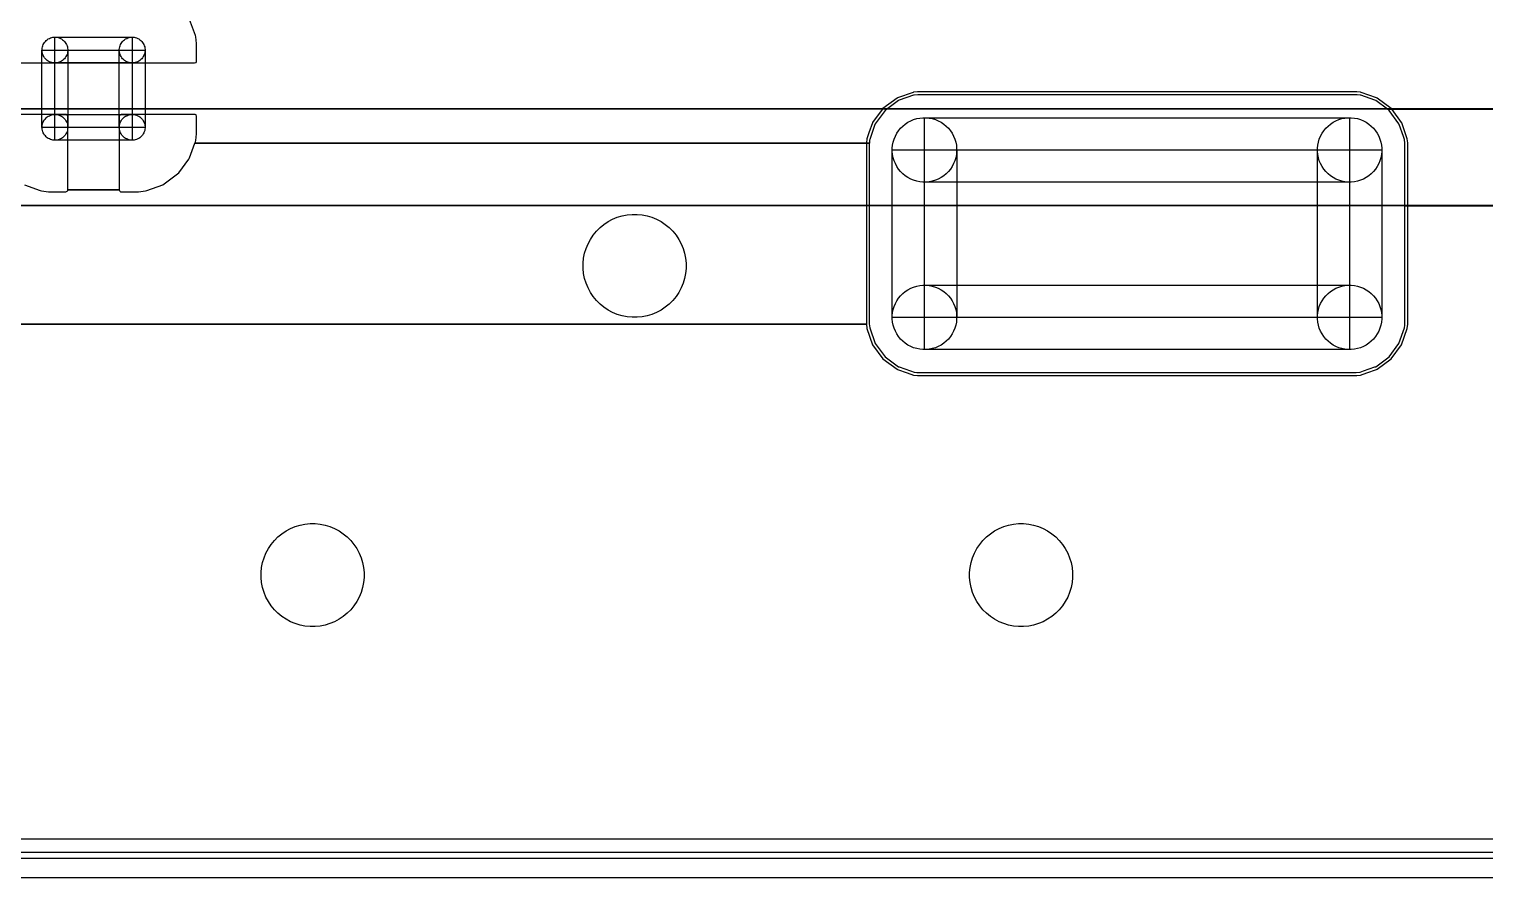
# Model space of a CAD drawing. Extents: x 124579 to 173950, y -108350 to -87650.
# Drawn here: x 154000 to 165300, y -108350 to -101763 of the extents above; entities that cross this region are included whole.
import ezdxf

# ---------------------------------------------------------------- set-up
doc = ezdxf.new("R2010")
doc.units = 0
for name, color, linetype in [('L2D0_Cu1', 1, 'CONTINUOUS'), ('L4D0_Cu2', 2, 'CONTINUOUS'), ('L7D0_Profile1', 3, 'CONTINUOUS')]:
    doc.layers.add(name, color=color, linetype=linetype)

msp = doc.modelspace()

# ---------------------------------------------------------------- linework, layer by layer
at = {"layer": 'L2D0_Cu1'}
for points in [[(150846.058, -102382.55), (166200.393, -102382.55)], [(166200.393, -102382.55), (150846.058, -102382.55)], [(149600.5, -103132.613), (166624.268, -103132.613), (166626.006, -103136.809), (166642.982, -103149.143), (166647.409, -103151.699), (166812.672, -103225.278), (166817.523, -103226.854), (166994.474, -103264.467), (166999.547, -103265), (167180.453, -103265), (167185.526, -103264.467), (167362.477, -103226.854), (167367.328, -103225.278), (167532.591, -103151.699), (167537.018, -103149.143), (167551.885, -103138.342), (167555.783, -103131.981), (167554.722, -103127.565), (167096.893, -102669.736), (167090, -102666.881), (167083.107, -102669.736), (166627.123, -103125.72), (166624.268, -103132.613), (149600.5, -103132.613)], [(170122.077, -108049.5), (133878.343, -108049.5)]]:
    msp.add_lwpolyline(points, dxfattribs=at)
for points in [[(158680.373, -103999.518), (158641.308, -103995.671), (158602.808, -103988.013), (158565.244, -103976.618), (158528.978, -103961.596), (158494.359, -103943.091), (158461.72, -103921.283), (158431.376, -103896.38), (158403.62, -103868.624), (158378.717, -103838.28), (158356.909, -103805.641), (158338.404, -103771.022), (158323.382, -103734.756), (158311.987, -103697.192), (158304.329, -103658.692), (158300.482, -103619.627), (158300.482, -103580.373), (158304.329, -103541.308), (158311.987, -103502.808), (158323.382, -103465.244), (158338.404, -103428.978), (158356.909, -103394.359), (158378.717, -103361.72), (158403.62, -103331.376), (158431.376, -103303.62), (158461.72, -103278.717), (158494.359, -103256.909), (158528.978, -103238.404), (158565.244, -103223.382), (158602.808, -103211.987), (158641.308, -103204.329), (158680.373, -103200.482), (158719.627, -103200.482), (158758.692, -103204.329), (158797.192, -103211.987), (158834.756, -103223.382), (158871.022, -103238.404), (158905.641, -103256.909), (158938.28, -103278.717), (158968.624, -103303.62), (158996.38, -103331.376), (159021.283, -103361.72), (159043.091, -103394.359), (159061.596, -103428.978), (159076.618, -103465.244), (159088.013, -103502.808), (159095.671, -103541.308), (159099.518, -103580.373), (159099.518, -103619.627), (159095.671, -103658.692), (159088.013, -103697.192), (159076.618, -103734.756), (159061.596, -103771.022), (159043.091, -103805.641), (159021.283, -103838.28), (158996.38, -103868.624), (158968.624, -103896.38), (158938.28, -103921.283), (158905.641, -103943.091), (158871.022, -103961.596), (158834.756, -103976.618), (158797.192, -103988.013), (158758.692, -103995.671), (158719.627, -103999.518)], [(156180.373, -106399.518), (156141.308, -106395.671), (156102.808, -106388.013), (156065.244, -106376.618), (156028.978, -106361.596), (155994.359, -106343.091), (155961.72, -106321.283), (155931.376, -106296.38), (155903.62, -106268.624), (155878.717, -106238.28), (155856.909, -106205.641), (155838.404, -106171.022), (155823.382, -106134.756), (155811.987, -106097.192), (155804.329, -106058.692), (155800.482, -106019.627), (155800.482, -105980.373), (155804.329, -105941.308), (155811.987, -105902.808), (155823.382, -105865.244), (155838.404, -105828.978), (155856.909, -105794.359), (155878.717, -105761.72), (155903.62, -105731.376), (155931.376, -105703.62), (155961.72, -105678.717), (155994.359, -105656.909), (156028.978, -105638.404), (156065.244, -105623.382), (156102.808, -105611.987), (156141.308, -105604.329), (156180.373, -105600.482), (156219.627, -105600.482), (156258.692, -105604.329), (156297.192, -105611.987), (156334.756, -105623.382), (156371.022, -105638.404), (156405.641, -105656.909), (156438.28, -105678.717), (156468.624, -105703.62), (156496.38, -105731.376), (156521.283, -105761.72), (156543.091, -105794.359), (156561.596, -105828.978), (156576.618, -105865.244), (156588.013, -105902.808), (156595.671, -105941.308), (156599.518, -105980.373), (156599.518, -106019.627), (156595.671, -106058.692), (156588.013, -106097.192), (156576.618, -106134.756), (156561.596, -106171.022), (156543.091, -106205.641), (156521.283, -106238.28), (156496.38, -106268.624), (156468.624, -106296.38), (156438.28, -106321.283), (156405.641, -106343.091), (156371.022, -106361.596), (156334.756, -106376.618), (156297.192, -106388.013), (156258.692, -106395.671), (156219.627, -106399.518)], [(161680.373, -106399.518), (161641.308, -106395.671), (161602.808, -106388.013), (161565.244, -106376.618), (161528.978, -106361.596), (161494.359, -106343.091), (161461.72, -106321.283), (161431.376, -106296.38), (161403.62, -106268.624), (161378.717, -106238.28), (161356.909, -106205.641), (161338.404, -106171.022), (161323.382, -106134.756), (161311.987, -106097.192), (161304.329, -106058.692), (161300.482, -106019.627), (161300.482, -105980.373), (161304.329, -105941.308), (161311.987, -105902.808), (161323.382, -105865.244), (161338.404, -105828.978), (161356.909, -105794.359), (161378.717, -105761.72), (161403.62, -105731.376), (161431.376, -105703.62), (161461.72, -105678.717), (161494.359, -105656.909), (161528.978, -105638.404), (161565.244, -105623.382), (161602.808, -105611.987), (161641.308, -105604.329), (161680.373, -105600.482), (161719.627, -105600.482), (161758.692, -105604.329), (161797.192, -105611.987), (161834.756, -105623.382), (161871.022, -105638.404), (161905.641, -105656.909), (161938.28, -105678.717), (161968.624, -105703.62), (161996.38, -105731.376), (162021.283, -105761.72), (162043.091, -105794.359), (162061.596, -105828.978), (162076.618, -105865.244), (162088.013, -105902.808), (162095.671, -105941.308), (162099.518, -105980.373), (162099.518, -106019.627), (162095.671, -106058.692), (162088.013, -106097.192), (162076.618, -106134.756), (162061.596, -106171.022), (162043.091, -106205.641), (162021.283, -106238.28), (161996.38, -106268.624), (161968.624, -106296.38), (161938.28, -106321.283), (161905.641, -106343.091), (161871.022, -106361.596), (161834.756, -106376.618), (161797.192, -106388.013), (161758.692, -106395.671), (161719.627, -106399.518)]]:
    msp.add_lwpolyline(points, close=True, dxfattribs=at)
at = {"layer": 'L4D0_Cu2'}
for points in [[(153710.432, -102025), (155284.749, -102025), (155296.432, -102020.748), (155300, -102014.568), (155300, -101880.001), (155299.748, -101875.348), (155293.943, -101821.917), (155291.456, -101811.454), (155245.245, -101688.186)], [(166200.393, -102382.55), (164575.621, -102382.55), (164574.326, -102380.796), (164572.15, -102377.85), (164463.184, -102297.366), (164459.723, -102296.151), (164459.722, -102296.15), (164338.188, -102253.471), (164335.369, -102252.481), (164332.397, -102252.2), (164304.98, -102249.608), (164304.973, -102249.608), (164303.834, -102249.5), (160896.166, -102249.5), (160895.027, -102249.608), (160895.02, -102249.608), (160867.603, -102252.2), (160864.631, -102252.481), (160861.812, -102253.471), (160740.278, -102296.15), (160740.277, -102296.151), (160736.816, -102297.366), (160627.85, -102377.85), (160625.674, -102380.796), (160621.171, -102386.893), (160547.366, -102486.816), (160546.151, -102490.277), (160546.15, -102490.278), (160519.048, -102567.455), (160502.481, -102614.631), (160499.5, -102646.166), (160499.5, -104053.834), (136198.595, -104053.834)], [(166200.599, -102384.51), (164543.799, -102384.51), (164452.678, -102317.208), (164446.58, -102315.066), (164446.577, -102315.065), (164336.137, -102276.281), (164336.136, -102276.281), (164331.162, -102274.534), (164309.468, -102272.483), (164303.214, -102271.892), (164303.21, -102271.892), (164301.181, -102271.7), (162601.25, -102271.7), (160898.82, -102271.701), (160868.838, -102274.534), (160863.867, -102276.28), (160863.866, -102276.28), (160753.423, -102315.065), (160753.42, -102315.066), (160747.322, -102317.208), (160643.725, -102393.725), (160567.208, -102497.322), (160565.066, -102503.42), (160565.065, -102503.423), (160532.817, -102595.251), (160524.534, -102618.838), (160524.038, -102624.09), (160521.893, -102646.781), (160521.7, -102648.819), (155287.605, -102648.819), (155291.456, -102638.546), (155293.943, -102628.083), (155299.748, -102574.652), (155300, -102569.999), (155300, -102440.251), (155295.748, -102428.568), (155289.568, -102425), (154715.251, -102425), (154703.568, -102429.252), (154700, -102435.432), (154700, -103009.749), (154300, -103009.749), (154300, -102440.251), (154295.748, -102428.568), (154289.568, -102425), (153715.251, -102425)], [(166625.76, -103133.096), (164678.299, -103133.096), (164678.299, -102648.82), (164675.466, -102618.838), (164667.183, -102595.251), (164634.935, -102503.423), (164634.934, -102503.42), (164632.792, -102497.322), (164556.275, -102393.725), (164543.799, -102384.51), (166200.599, -102384.51)], [(166624.268, -103132.613), (164700.5, -103132.613), (164700.5, -102646.166), (164697.519, -102614.631), (164680.952, -102567.455), (164653.85, -102490.278), (164653.849, -102490.277), (164652.634, -102486.816), (164578.829, -102386.893), (164575.621, -102382.55), (166200.393, -102382.55)], [(153963.186, -102970.245), (154086.454, -103016.456), (154096.917, -103018.943), (154150.348, -103024.748), (154155.001, -103025), (154284.749, -103025), (154296.432, -103020.748), (154300, -103014.568), (154300, -103009.749), (154700, -103009.749), (154704.252, -103021.432), (154710.432, -103025), (154844.999, -103025), (154849.652, -103024.748), (154903.083, -103018.943), (154913.546, -103016.456), (155036.814, -102970.245), (155047.51, -102964.389), (155152.256, -102885.886), (155160.886, -102877.256), (155239.389, -102772.51), (155245.245, -102761.814), (155287.605, -102648.819), (160521.7, -102648.819), (160521.701, -104051.18), (160524.534, -104081.162), (160567.208, -104202.678), (160643.725, -104306.275), (160747.322, -104382.792), (160753.42, -104384.934), (160753.423, -104384.935), (160841.601, -104415.901), (160868.838, -104425.466), (160890.532, -104427.517), (160896.786, -104428.108), (160896.79, -104428.108), (160898.819, -104428.3), (162598.75, -104428.3), (164301.18, -104428.299), (164331.162, -104425.466), (164358.399, -104415.901), (164446.577, -104384.935), (164446.58, -104384.934), (164452.678, -104382.792), (164556.275, -104306.275), (164632.792, -104202.678), (164675.466, -104081.162), (164677.517, -104059.468), (164678.108, -104053.214), (164678.108, -104053.21), (164678.3, -104051.181), (164678.299, -103133.096), (166625.76, -103133.096)], [(136198.595, -104053.834), (160499.5, -104053.834), (160502.481, -104085.369), (160547.366, -104213.184), (160627.85, -104322.15), (160736.816, -104402.634), (160740.277, -104403.849), (160740.278, -104403.85), (160815.41, -104430.234), (160864.631, -104447.519), (160867.603, -104447.8), (160895.02, -104450.392), (160895.027, -104450.392), (160896.166, -104450.5), (164303.834, -104450.5), (164304.973, -104450.392), (164304.98, -104450.392), (164332.397, -104447.8), (164335.369, -104447.519), (164384.59, -104430.234), (164459.722, -104403.85), (164459.723, -104403.849), (164463.184, -104402.634), (164572.15, -104322.15), (164652.634, -104213.184), (164697.519, -104085.369), (164700.5, -104053.834), (164700.5, -103132.613), (166624.268, -103132.613)], [(170122.077, -108049.5), (133878.343, -108049.5)], [(170123.543, -108199.5), (133860.045, -108199.5)]]:
    msp.add_lwpolyline(points, dxfattribs=at)
for points in [[(154195.093, -102024.88), (154185.327, -102023.918), (154175.702, -102022.003), (154166.311, -102019.154), (154157.244, -102015.399), (154148.59, -102010.773), (154140.43, -102005.321), (154132.844, -101999.095), (154125.905, -101992.156), (154119.679, -101984.57), (154114.227, -101976.41), (154109.601, -101967.756), (154105.846, -101958.689), (154102.997, -101949.298), (154101.082, -101939.673), (154100.12, -101929.907), (154100.12, -101920.093), (154101.082, -101910.327), (154102.997, -101900.702), (154105.846, -101891.311), (154109.601, -101882.244), (154114.227, -101873.59), (154119.679, -101865.43), (154125.905, -101857.844), (154132.844, -101850.905), (154140.43, -101844.679), (154148.59, -101839.227), (154157.244, -101834.601), (154166.311, -101830.846), (154175.702, -101827.997), (154185.327, -101826.082), (154195.093, -101825.12), (154204.907, -101825.12), (154214.673, -101826.082), (154224.298, -101827.997), (154233.689, -101830.846), (154242.756, -101834.601), (154251.41, -101839.227), (154259.57, -101844.679), (154267.156, -101850.905), (154274.095, -101857.844), (154280.321, -101865.43), (154285.773, -101873.59), (154290.399, -101882.244), (154294.154, -101891.311), (154297.003, -101900.702), (154298.918, -101910.327), (154299.88, -101920.093), (154299.88, -101929.907), (154298.918, -101939.673), (154297.003, -101949.298), (154294.154, -101958.689), (154290.399, -101967.756), (154285.773, -101976.41), (154280.321, -101984.57), (154274.095, -101992.156), (154267.156, -101999.095), (154259.57, -102005.321), (154251.41, -102010.773), (154242.756, -102015.399), (154233.689, -102019.154), (154224.298, -102022.003), (154214.673, -102023.918), (154204.907, -102024.88)], [(154200, -102025), (154200, -101825), (154800, -101825), (154800, -102025)], [(154795.093, -102024.88), (154785.327, -102023.918), (154775.702, -102022.003), (154766.311, -102019.154), (154757.244, -102015.399), (154748.59, -102010.773), (154740.43, -102005.321), (154732.844, -101999.095), (154725.905, -101992.156), (154719.679, -101984.57), (154714.227, -101976.41), (154709.601, -101967.756), (154705.846, -101958.689), (154702.997, -101949.298), (154701.082, -101939.673), (154700.12, -101929.907), (154700.12, -101920.093), (154701.082, -101910.327), (154702.997, -101900.702), (154705.846, -101891.311), (154709.601, -101882.244), (154714.227, -101873.59), (154719.679, -101865.43), (154725.905, -101857.844), (154732.844, -101850.905), (154740.43, -101844.679), (154748.59, -101839.227), (154757.244, -101834.601), (154766.311, -101830.846), (154775.702, -101827.997), (154785.327, -101826.082), (154795.093, -101825.12), (154804.907, -101825.12), (154814.673, -101826.082), (154824.298, -101827.997), (154833.689, -101830.846), (154842.756, -101834.601), (154851.41, -101839.227), (154859.57, -101844.679), (154867.156, -101850.905), (154874.095, -101857.844), (154880.321, -101865.43), (154885.773, -101873.59), (154890.399, -101882.244), (154894.154, -101891.311), (154897.003, -101900.702), (154898.918, -101910.327), (154899.88, -101920.093), (154899.88, -101929.907), (154898.918, -101939.673), (154897.003, -101949.298), (154894.154, -101958.689), (154890.399, -101967.756), (154885.773, -101976.41), (154880.321, -101984.57), (154874.095, -101992.156), (154867.156, -101999.095), (154859.57, -102005.321), (154851.41, -102010.773), (154842.756, -102015.399), (154833.689, -102019.154), (154824.298, -102022.003), (154814.673, -102023.918), (154804.907, -102024.88)], [(154100, -102525), (154100, -101925), (154300, -101925), (154300, -102525)], [(154200, -102525), (154200, -101925), (154800, -101925), (154800, -102525)], [(154700, -102525), (154700, -101925), (154900, -101925), (154900, -102525)], [(154195.093, -102624.88), (154185.327, -102623.918), (154175.702, -102622.003), (154166.311, -102619.154), (154157.244, -102615.399), (154148.59, -102610.773), (154140.43, -102605.321), (154132.844, -102599.095), (154125.905, -102592.156), (154119.679, -102584.57), (154114.227, -102576.41), (154109.601, -102567.756), (154105.846, -102558.689), (154102.997, -102549.298), (154101.082, -102539.673), (154100.12, -102529.907), (154100.12, -102520.093), (154101.082, -102510.327), (154102.997, -102500.702), (154105.846, -102491.311), (154109.601, -102482.244), (154114.227, -102473.59), (154119.679, -102465.43), (154125.905, -102457.844), (154132.844, -102450.905), (154140.43, -102444.679), (154148.59, -102439.227), (154157.244, -102434.601), (154166.311, -102430.846), (154175.702, -102427.997), (154185.327, -102426.082), (154195.093, -102425.12), (154204.907, -102425.12), (154214.673, -102426.082), (154224.298, -102427.997), (154233.689, -102430.846), (154242.756, -102434.601), (154251.41, -102439.227), (154259.57, -102444.679), (154267.156, -102450.905), (154274.095, -102457.844), (154280.321, -102465.43), (154285.773, -102473.59), (154290.399, -102482.244), (154294.154, -102491.311), (154297.003, -102500.702), (154298.918, -102510.327), (154299.88, -102520.093), (154299.88, -102529.907), (154298.918, -102539.673), (154297.003, -102549.298), (154294.154, -102558.689), (154290.399, -102567.756), (154285.773, -102576.41), (154280.321, -102584.57), (154274.095, -102592.156), (154267.156, -102599.095), (154259.57, -102605.321), (154251.41, -102610.773), (154242.756, -102615.399), (154233.689, -102619.154), (154224.298, -102622.003), (154214.673, -102623.918), (154204.907, -102624.88)], [(154200, -102625), (154200, -102425), (154800, -102425), (154800, -102625)], [(154795.093, -102624.88), (154785.327, -102623.918), (154775.702, -102622.003), (154766.311, -102619.154), (154757.244, -102615.399), (154748.59, -102610.773), (154740.43, -102605.321), (154732.844, -102599.095), (154725.905, -102592.156), (154719.679, -102584.57), (154714.227, -102576.41), (154709.601, -102567.756), (154705.846, -102558.689), (154702.997, -102549.298), (154701.082, -102539.673), (154700.12, -102529.907), (154700.12, -102520.093), (154701.082, -102510.327), (154702.997, -102500.702), (154705.846, -102491.311), (154709.601, -102482.244), (154714.227, -102473.59), (154719.679, -102465.43), (154725.905, -102457.844), (154732.844, -102450.905), (154740.43, -102444.679), (154748.59, -102439.227), (154757.244, -102434.601), (154766.311, -102430.846), (154775.702, -102427.997), (154785.327, -102426.082), (154795.093, -102425.12), (154804.907, -102425.12), (154814.673, -102426.082), (154824.298, -102427.997), (154833.689, -102430.846), (154842.756, -102434.601), (154851.41, -102439.227), (154859.57, -102444.679), (154867.156, -102450.905), (154874.095, -102457.844), (154880.321, -102465.43), (154885.773, -102473.59), (154890.399, -102482.244), (154894.154, -102491.311), (154897.003, -102500.702), (154898.918, -102510.327), (154899.88, -102520.093), (154899.88, -102529.907), (154898.918, -102539.673), (154897.003, -102549.298), (154894.154, -102558.689), (154890.399, -102567.756), (154885.773, -102576.41), (154880.321, -102584.57), (154874.095, -102592.156), (154867.156, -102599.095), (154859.57, -102605.321), (154851.41, -102610.773), (154842.756, -102615.399), (154833.689, -102619.154), (154824.298, -102622.003), (154814.673, -102623.918), (154804.907, -102624.88)], [(160937.733, -102949.699), (160913.317, -102947.294), (160889.255, -102942.508), (160865.778, -102935.386), (160843.111, -102925.997), (160821.474, -102914.432), (160801.075, -102900.802), (160782.11, -102885.238), (160764.762, -102867.89), (160749.198, -102848.925), (160735.568, -102828.526), (160724.003, -102806.889), (160714.614, -102784.222), (160707.492, -102760.745), (160702.706, -102736.683), (160700.301, -102712.267), (160700.301, -102687.733), (160702.706, -102663.317), (160707.492, -102639.255), (160714.614, -102615.778), (160724.003, -102593.111), (160735.568, -102571.474), (160749.198, -102551.075), (160764.762, -102532.11), (160782.11, -102514.762), (160801.075, -102499.198), (160821.474, -102485.568), (160843.111, -102474.003), (160865.778, -102464.614), (160889.255, -102457.492), (160913.317, -102452.706), (160937.733, -102450.301), (160962.267, -102450.301), (160986.683, -102452.706), (161010.745, -102457.492), (161034.222, -102464.614), (161056.889, -102474.003), (161078.526, -102485.568), (161098.925, -102499.198), (161117.89, -102514.762), (161135.238, -102532.11), (161150.802, -102551.075), (161164.432, -102571.474), (161175.997, -102593.111), (161185.386, -102615.778), (161192.508, -102639.255), (161197.294, -102663.317), (161199.699, -102687.733), (161199.699, -102712.267), (161197.294, -102736.683), (161192.508, -102760.745), (161185.386, -102784.222), (161175.997, -102806.889), (161164.432, -102828.526), (161150.802, -102848.925), (161135.238, -102867.89), (161117.89, -102885.238), (161098.925, -102900.802), (161078.526, -102914.432), (161056.889, -102925.997), (161034.222, -102935.386), (161010.745, -102942.508), (160986.683, -102947.294), (160962.267, -102949.699)], [(160950, -102950), (160950, -102450), (164250, -102450), (164250, -102950)], [(164237.733, -102949.699), (164213.317, -102947.294), (164189.255, -102942.508), (164165.778, -102935.386), (164143.111, -102925.997), (164121.474, -102914.432), (164101.075, -102900.802), (164082.11, -102885.238), (164064.762, -102867.89), (164049.198, -102848.925), (164035.568, -102828.526), (164024.003, -102806.889), (164014.614, -102784.222), (164007.492, -102760.745), (164002.706, -102736.683), (164000.301, -102712.267), (164000.301, -102687.733), (164002.706, -102663.317), (164007.492, -102639.255), (164014.614, -102615.778), (164024.003, -102593.111), (164035.568, -102571.474), (164049.198, -102551.075), (164064.762, -102532.11), (164082.11, -102514.762), (164101.075, -102499.198), (164121.474, -102485.568), (164143.111, -102474.003), (164165.778, -102464.614), (164189.255, -102457.492), (164213.317, -102452.706), (164237.733, -102450.301), (164262.267, -102450.301), (164286.683, -102452.706), (164310.745, -102457.492), (164334.222, -102464.614), (164356.889, -102474.003), (164378.526, -102485.568), (164398.925, -102499.198), (164417.89, -102514.762), (164435.238, -102532.11), (164450.802, -102551.075), (164464.432, -102571.474), (164475.997, -102593.111), (164485.386, -102615.778), (164492.508, -102639.255), (164497.294, -102663.317), (164499.699, -102687.733), (164499.699, -102712.267), (164497.294, -102736.683), (164492.508, -102760.745), (164485.386, -102784.222), (164475.997, -102806.889), (164464.432, -102828.526), (164450.802, -102848.925), (164435.238, -102867.89), (164417.89, -102885.238), (164398.925, -102900.802), (164378.526, -102914.432), (164356.889, -102925.997), (164334.222, -102935.386), (164310.745, -102942.508), (164286.683, -102947.294), (164262.267, -102949.699)], [(160700, -104000), (160700, -102700), (161200, -102700), (161200, -104000)], [(160950, -104000), (160950, -102700), (164250, -102700), (164250, -104000)], [(164000, -104000), (164000, -102700), (164500, -102700), (164500, -104000)], [(158680.373, -103999.518), (158641.308, -103995.671), (158602.808, -103988.013), (158565.244, -103976.618), (158528.978, -103961.596), (158494.359, -103943.091), (158461.72, -103921.283), (158431.376, -103896.38), (158403.62, -103868.624), (158378.717, -103838.28), (158356.909, -103805.641), (158338.404, -103771.022), (158323.382, -103734.756), (158311.987, -103697.192), (158304.329, -103658.692), (158300.482, -103619.627), (158300.482, -103580.373), (158304.329, -103541.308), (158311.987, -103502.808), (158323.382, -103465.244), (158338.404, -103428.978), (158356.909, -103394.359), (158378.717, -103361.72), (158403.62, -103331.376), (158431.376, -103303.62), (158461.72, -103278.717), (158494.359, -103256.909), (158528.978, -103238.404), (158565.244, -103223.382), (158602.808, -103211.987), (158641.308, -103204.329), (158680.373, -103200.482), (158719.627, -103200.482), (158758.692, -103204.329), (158797.192, -103211.987), (158834.756, -103223.382), (158871.022, -103238.404), (158905.641, -103256.909), (158938.28, -103278.717), (158968.624, -103303.62), (158996.38, -103331.376), (159021.283, -103361.72), (159043.091, -103394.359), (159061.596, -103428.978), (159076.618, -103465.244), (159088.013, -103502.808), (159095.671, -103541.308), (159099.518, -103580.373), (159099.518, -103619.627), (159095.671, -103658.692), (159088.013, -103697.192), (159076.618, -103734.756), (159061.596, -103771.022), (159043.091, -103805.641), (159021.283, -103838.28), (158996.38, -103868.624), (158968.624, -103896.38), (158938.28, -103921.283), (158905.641, -103943.091), (158871.022, -103961.596), (158834.756, -103976.618), (158797.192, -103988.013), (158758.692, -103995.671), (158719.627, -103999.518)], [(160937.733, -104249.699), (160913.317, -104247.294), (160889.255, -104242.508), (160865.778, -104235.386), (160843.111, -104225.997), (160821.474, -104214.432), (160801.075, -104200.802), (160782.11, -104185.238), (160764.762, -104167.89), (160749.198, -104148.925), (160735.568, -104128.526), (160724.003, -104106.889), (160714.614, -104084.222), (160707.492, -104060.745), (160702.706, -104036.683), (160700.301, -104012.267), (160700.301, -103987.733), (160702.706, -103963.317), (160707.492, -103939.255), (160714.614, -103915.778), (160724.003, -103893.111), (160735.568, -103871.474), (160749.198, -103851.075), (160764.762, -103832.11), (160782.11, -103814.762), (160801.075, -103799.198), (160821.474, -103785.568), (160843.111, -103774.003), (160865.778, -103764.614), (160889.255, -103757.492), (160913.317, -103752.706), (160937.733, -103750.301), (160962.267, -103750.301), (160986.683, -103752.706), (161010.745, -103757.492), (161034.222, -103764.614), (161056.889, -103774.003), (161078.526, -103785.568), (161098.925, -103799.198), (161117.89, -103814.762), (161135.238, -103832.11), (161150.802, -103851.075), (161164.432, -103871.474), (161175.997, -103893.111), (161185.386, -103915.778), (161192.508, -103939.255), (161197.294, -103963.317), (161199.699, -103987.733), (161199.699, -104012.267), (161197.294, -104036.683), (161192.508, -104060.745), (161185.386, -104084.222), (161175.997, -104106.889), (161164.432, -104128.526), (161150.802, -104148.925), (161135.238, -104167.89), (161117.89, -104185.238), (161098.925, -104200.802), (161078.526, -104214.432), (161056.889, -104225.997), (161034.222, -104235.386), (161010.745, -104242.508), (160986.683, -104247.294), (160962.267, -104249.699)], [(160950, -104250), (160950, -103750), (164250, -103750), (164250, -104250)], [(164237.733, -104249.699), (164213.317, -104247.294), (164189.255, -104242.508), (164165.778, -104235.386), (164143.111, -104225.997), (164121.474, -104214.432), (164101.075, -104200.802), (164082.11, -104185.238), (164064.762, -104167.89), (164049.198, -104148.925), (164035.568, -104128.526), (164024.003, -104106.889), (164014.614, -104084.222), (164007.492, -104060.745), (164002.706, -104036.683), (164000.301, -104012.267), (164000.301, -103987.733), (164002.706, -103963.317), (164007.492, -103939.255), (164014.614, -103915.778), (164024.003, -103893.111), (164035.568, -103871.474), (164049.198, -103851.075), (164064.762, -103832.11), (164082.11, -103814.762), (164101.075, -103799.198), (164121.474, -103785.568), (164143.111, -103774.003), (164165.778, -103764.614), (164189.255, -103757.492), (164213.317, -103752.706), (164237.733, -103750.301), (164262.267, -103750.301), (164286.683, -103752.706), (164310.745, -103757.492), (164334.222, -103764.614), (164356.889, -103774.003), (164378.526, -103785.568), (164398.925, -103799.198), (164417.89, -103814.762), (164435.238, -103832.11), (164450.802, -103851.075), (164464.432, -103871.474), (164475.997, -103893.111), (164485.386, -103915.778), (164492.508, -103939.255), (164497.294, -103963.317), (164499.699, -103987.733), (164499.699, -104012.267), (164497.294, -104036.683), (164492.508, -104060.745), (164485.386, -104084.222), (164475.997, -104106.889), (164464.432, -104128.526), (164450.802, -104148.925), (164435.238, -104167.89), (164417.89, -104185.238), (164398.925, -104200.802), (164378.526, -104214.432), (164356.889, -104225.997), (164334.222, -104235.386), (164310.745, -104242.508), (164286.683, -104247.294), (164262.267, -104249.699)], [(156180.373, -106399.518), (156141.308, -106395.671), (156102.808, -106388.013), (156065.244, -106376.618), (156028.978, -106361.596), (155994.359, -106343.091), (155961.72, -106321.283), (155931.376, -106296.38), (155903.62, -106268.624), (155878.717, -106238.28), (155856.909, -106205.641), (155838.404, -106171.022), (155823.382, -106134.756), (155811.987, -106097.192), (155804.329, -106058.692), (155800.482, -106019.627), (155800.482, -105980.373), (155804.329, -105941.308), (155811.987, -105902.808), (155823.382, -105865.244), (155838.404, -105828.978), (155856.909, -105794.359), (155878.717, -105761.72), (155903.62, -105731.376), (155931.376, -105703.62), (155961.72, -105678.717), (155994.359, -105656.909), (156028.978, -105638.404), (156065.244, -105623.382), (156102.808, -105611.987), (156141.308, -105604.329), (156180.373, -105600.482), (156219.627, -105600.482), (156258.692, -105604.329), (156297.192, -105611.987), (156334.756, -105623.382), (156371.022, -105638.404), (156405.641, -105656.909), (156438.28, -105678.717), (156468.624, -105703.62), (156496.38, -105731.376), (156521.283, -105761.72), (156543.091, -105794.359), (156561.596, -105828.978), (156576.618, -105865.244), (156588.013, -105902.808), (156595.671, -105941.308), (156599.518, -105980.373), (156599.518, -106019.627), (156595.671, -106058.692), (156588.013, -106097.192), (156576.618, -106134.756), (156561.596, -106171.022), (156543.091, -106205.641), (156521.283, -106238.28), (156496.38, -106268.624), (156468.624, -106296.38), (156438.28, -106321.283), (156405.641, -106343.091), (156371.022, -106361.596), (156334.756, -106376.618), (156297.192, -106388.013), (156258.692, -106395.671), (156219.627, -106399.518)], [(161680.373, -106399.518), (161641.308, -106395.671), (161602.808, -106388.013), (161565.244, -106376.618), (161528.978, -106361.596), (161494.359, -106343.091), (161461.72, -106321.283), (161431.376, -106296.38), (161403.62, -106268.624), (161378.717, -106238.28), (161356.909, -106205.641), (161338.404, -106171.022), (161323.382, -106134.756), (161311.987, -106097.192), (161304.329, -106058.692), (161300.482, -106019.627), (161300.482, -105980.373), (161304.329, -105941.308), (161311.987, -105902.808), (161323.382, -105865.244), (161338.404, -105828.978), (161356.909, -105794.359), (161378.717, -105761.72), (161403.62, -105731.376), (161431.376, -105703.62), (161461.72, -105678.717), (161494.359, -105656.909), (161528.978, -105638.404), (161565.244, -105623.382), (161602.808, -105611.987), (161641.308, -105604.329), (161680.373, -105600.482), (161719.627, -105600.482), (161758.692, -105604.329), (161797.192, -105611.987), (161834.756, -105623.382), (161871.022, -105638.404), (161905.641, -105656.909), (161938.28, -105678.717), (161968.624, -105703.62), (161996.38, -105731.376), (162021.283, -105761.72), (162043.091, -105794.359), (162061.596, -105828.978), (162076.618, -105865.244), (162088.013, -105902.808), (162095.671, -105941.308), (162099.518, -105980.373), (162099.518, -106019.627), (162095.671, -106058.692), (162088.013, -106097.192), (162076.618, -106134.756), (162061.596, -106171.022), (162043.091, -106205.641), (162021.283, -106238.28), (161996.38, -106268.624), (161968.624, -106296.38), (161938.28, -106321.283), (161905.641, -106343.091), (161871.022, -106361.596), (161834.756, -106376.618), (161797.192, -106388.013), (161758.692, -106395.671), (161719.627, -106399.518)]]:
    msp.add_lwpolyline(points, close=True, dxfattribs=at)
at = {"layer": 'L7D0_Profile1'}
for points in [[(133845.087, -108150), (170154.913, -108150)], [(170154.913, -108350), (133845.087, -108350)]]:
    msp.add_lwpolyline(points, dxfattribs=at)

doc.saveas('drawing.dxf')
